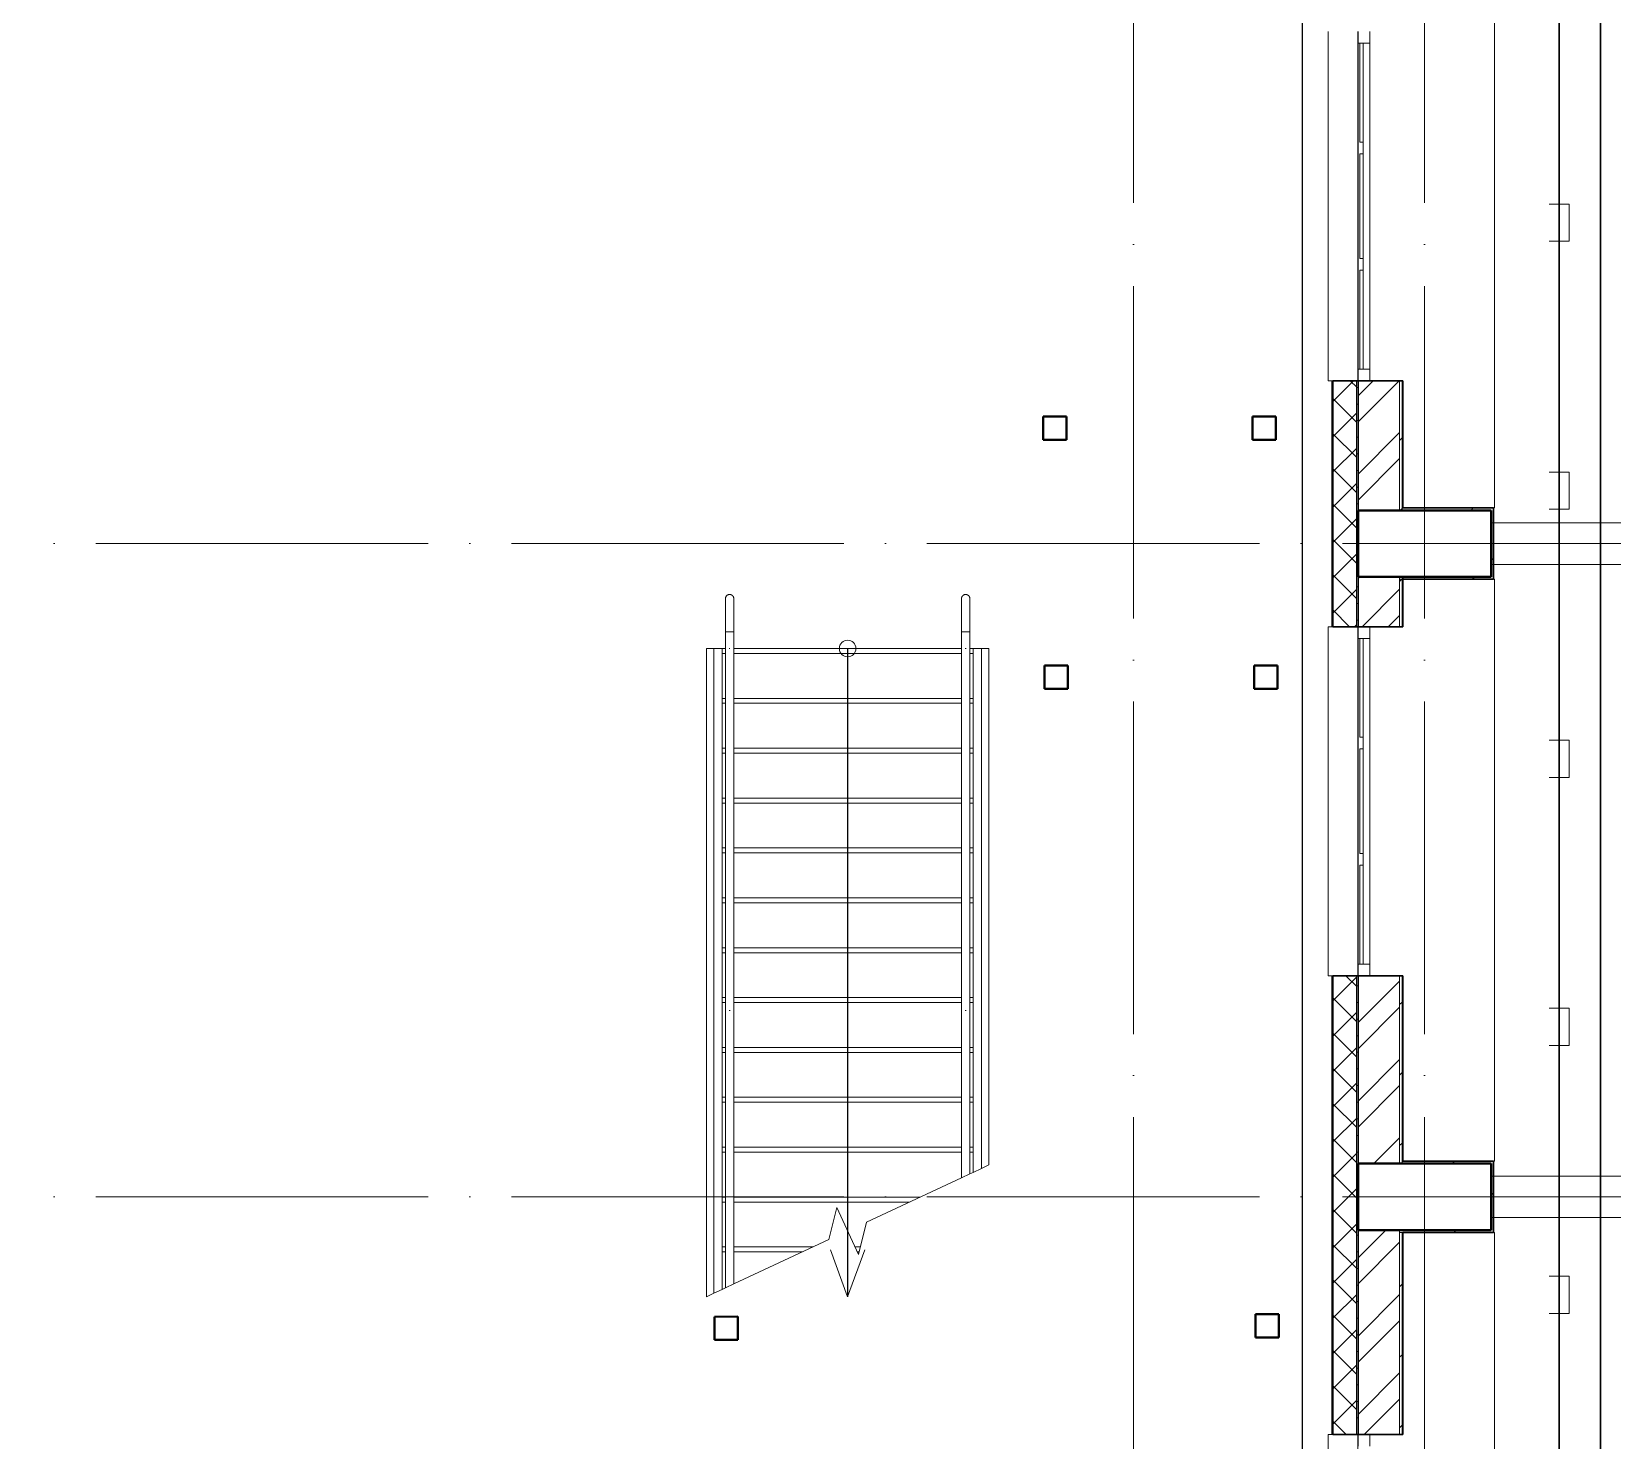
# Model space of a CAD drawing. Header units: millimetres. Extents: x -421858 to 614926, y -468665 to 141641.
# Drawn here: x -41337 to -31828, y -2237 to 6238 of the extents above; entities that cross this region are included whole.
import ezdxf

# ---------------------------------------------------------------- set-up
doc = ezdxf.new("R2010")
doc.units = ezdxf.units.MM
doc.linetypes.add('ADSK_Линия сетки', pattern=[25, 20, -2.5, 0, -2.5])
doc.linetypes.add('ADSK_Сверху', pattern=[450, 300, -150])
for name, color, linetype, lineweight in [('_ Окна', 7, 'Continuous', 9), ('Аннотация', 7, 'Continuous', 18), ('Лестницы', 252, 'Continuous', 9), ('Линии', 252, 'Continuous', 9), ('лс', 5, 'Continuous', 30), ('Несущие колонны', 252, 'Continuous', 18), ('Ограждение', 252, 'Continuous', 9), ('Окна', 252, 'Continuous', 9), ('Оси', 252, 'Continuous', 9), ('Стены внутренние', 7, 'Continuous', 18), ('Стены наружные', 7, 'Continuous', 18), ('Стены штриховка', 252, 'Continuous', 9), ('СУ Часофикация', 205, 'Continuous', 30)]:
    doc.layers.add(name, color=color, linetype=linetype, lineweight=lineweight)
doc.layers.add('Стены', color=252, linetype='Continuous')
doc.layers.add('Узлы', color=7, linetype='Continuous')

# ---------------------------------------------------------------- blocks, each defined once
blk = doc.blocks.new('1 этаж')
at = {"layer": '_ Окна', "color": 251, "lineweight": 18, "true_color": 0x636466}
for p, q in [((-33357.8, 6238.3), (-33357.8, 6168.3)), ((-33287.8, 6168.3), (-33287.8, 6238.3)), ((-33357.8, 6168.3), (-33347.8, 6168.3)), ((-33327.8, 6168.3), (-33287.8, 6168.3)), ((-33347.8, 4208.3), (-33357.8, 4208.3)), ((-33357.8, 4208.3), (-33357.8, 4138.3)), ((-33287.8, 4208.3), (-33327.8, 4208.3)), ((-33287.8, 4138.3), (-33287.8, 4208.3)), ((-33357.8, 2658.3), (-33357.8, 2588.3)), ((-33357.8, 2588.3), (-33347.8, 2588.3)), ((-33327.8, 2588.3), (-33287.8, 2588.3)), ((-33287.8, 2588.3), (-33287.8, 2658.3)), ((-33347.8, 628.3), (-33357.8, 628.3)), ((-33357.8, 628.3), (-33357.8, 558.3)), ((-33287.8, 628.3), (-33327.8, 628.3)), ((-33287.8, 558.3), (-33287.8, 628.3)), ((-33357.8, -2201.7), (-33357.8, -2271.7)), ((-33287.8, -2271.7), (-33287.8, -2201.7))]:
    blk.add_line(p, q, dxfattribs=at)
at = {"layer": '_ Окна', "color": 251, "true_color": 0x636466}
for p, q in [((-33327.8, 6168.3), (-33347.8, 6168.3)), ((-33347.8, 6168.3), (-33347.8, 5573.3)), ((-33327.8, 5573.3), (-33327.8, 6168.3)), ((-33347.8, 5573.3), (-33327.8, 5573.3)), ((-33327.8, 5503.3), (-33347.8, 5503.3)), ((-33347.8, 5503.3), (-33347.8, 4873.3)), ((-33327.8, 4873.3), (-33327.8, 5503.3)), ((-33347.8, 4873.3), (-33327.8, 4873.3)), ((-33327.8, 4803.3), (-33347.8, 4803.3)), ((-33347.8, 4803.3), (-33347.8, 4208.3)), ((-33327.8, 4208.3), (-33327.8, 4803.3)), ((-33347.8, 4208.3), (-33327.8, 4208.3)), ((-33327.8, 2588.3), (-33347.8, 2588.3)), ((-33347.8, 2588.3), (-33347.8, 1993.3)), ((-33327.8, 1993.3), (-33327.8, 2588.3)), ((-33347.8, 1993.3), (-33327.8, 1993.3)), ((-33327.8, 1923.3), (-33347.8, 1923.3)), ((-33347.8, 1923.3), (-33347.8, 1293.3)), ((-33327.8, 1293.3), (-33327.8, 1923.3)), ((-33347.8, 1293.3), (-33327.8, 1293.3)), ((-33327.8, 1223.3), (-33347.8, 1223.3)), ((-33347.8, 1223.3), (-33347.8, 628.3)), ((-33327.8, 628.3), (-33327.8, 1223.3)), ((-33347.8, 628.3), (-33327.8, 628.3))]:
    blk.add_line(p, q, dxfattribs=at)
at = {"layer": 'Аннотация', "color": 251, "lineweight": 20, "true_color": 0x636466}
for q in [(-36530.6, -1090.8), (-36325.4, -1090.8)]:
    blk.add_line((-36428, -1372.7), q, dxfattribs=at)
blk.add_circle((-36428, 2527.3), 50, dxfattribs=at)
at = {"layer": 'Лестницы', "color": 251, "true_color": 0x636466}
for p, q in [((-37233, 2527.3), (-37278, 2527.3)), ((-37278, 2527.3), (-37278, -1372.7)), ((-37163, 2527.3), (-37183, 2527.3)), ((-37163, 2497.3), (-37183, 2497.3)), ((-35743, 2527.3), (-37113, 2527.3)), ((-35743, 2497.3), (-37113, 2497.3)), ((-35673, 2527.3), (-35693, 2527.3)), ((-35673, 2497.3), (-35693, 2497.3)), ((-35578, 2527.3), (-35623, 2527.3)), ((-35578, 2527.3), (-35578, -580)), ((-37163, 2227.3), (-37183, 2227.3)), ((-37163, 2197.3), (-37183, 2197.3)), ((-35743, 2227.3), (-37113, 2227.3)), ((-35743, 2197.3), (-37113, 2197.3)), ((-35673, 2227.3), (-35693, 2227.3)), ((-35673, 2197.3), (-35693, 2197.3)), ((-37163, 1927.3), (-37183, 1927.3)), ((-35743, 1927.3), (-37113, 1927.3)), ((-35673, 1927.3), (-35693, 1927.3)), ((-37163, 1897.3), (-37183, 1897.3)), ((-35743, 1897.3), (-37113, 1897.3)), ((-35673, 1897.3), (-35693, 1897.3)), ((-37163, 1627.3), (-37183, 1627.3)), ((-35743, 1627.3), (-37113, 1627.3)), ((-35673, 1627.3), (-35693, 1627.3)), ((-37163, 1597.3), (-37183, 1597.3)), ((-35743, 1597.3), (-37113, 1597.3)), ((-35673, 1597.3), (-35693, 1597.3)), ((-37163, 1327.3), (-37183, 1327.3)), ((-37163, 1297.3), (-37183, 1297.3)), ((-35743, 1327.3), (-37113, 1327.3)), ((-35743, 1297.3), (-37113, 1297.3)), ((-35673, 1327.3), (-35693, 1327.3)), ((-35673, 1297.3), (-35693, 1297.3)), ((-37163, 1027.3), (-37183, 1027.3)), ((-37163, 997.3), (-37183, 997.3)), ((-35743, 1027.3), (-37113, 1027.3)), ((-35743, 997.3), (-37113, 997.3)), ((-35673, 1027.3), (-35693, 1027.3)), ((-35673, 997.3), (-35693, 997.3)), ((-37163, 727.3), (-37183, 727.3)), ((-37163, 697.3), (-37183, 697.3)), ((-35743, 727.3), (-37113, 727.3)), ((-35743, 697.3), (-37113, 697.3)), ((-35673, 727.3), (-35693, 727.3)), ((-35673, 697.3), (-35693, 697.3)), ((-37163, 427.3), (-37183, 427.3)), ((-37163, 397.3), (-37183, 397.3)), ((-35743, 427.3), (-37113, 427.3)), ((-35743, 397.3), (-37113, 397.3)), ((-35673, 427.3), (-35693, 427.3)), ((-35673, 397.3), (-35693, 397.3)), ((-37163, 127.3), (-37183, 127.3)), ((-37163, 97.3), (-37183, 97.3)), ((-35743, 127.3), (-37113, 127.3)), ((-35743, 97.3), (-37113, 97.3)), ((-35673, 127.3), (-35693, 127.3)), ((-35673, 97.3), (-35693, 97.3)), ((-37163, -172.7), (-37183, -172.7)), ((-35743, -172.7), (-37113, -172.7)), ((-35673, -172.7), (-35693, -172.7)), ((-37163, -202.7), (-37183, -202.7)), ((-35743, -202.7), (-37113, -202.7)), ((-35673, -202.7), (-35693, -202.7)), ((-37163, -472.7), (-37183, -472.7)), ((-35743, -472.7), (-37113, -472.7)), ((-35673, -472.7), (-35693, -472.7)), ((-37163, -502.7), (-37183, -502.7)), ((-35743, -502.7), (-37113, -502.7)), ((-35673, -502.7), (-35693, -502.7)), ((-36314.7, -923.5), (-35743, -656.9)), ((-35693, -633.6), (-35673, -624.3)), ((-35623, -601), (-35578, -580)), ((-37163, -772.7), (-37183, -772.7)), ((-37163, -802.7), (-37183, -802.7)), ((-35991.3, -772.7), (-37113, -772.7)), ((-36055.6, -802.7), (-37113, -802.7)), ((-36541.3, -1029.2), (-36494, -834.8)), ((-36494, -834.8), (-36361.9, -1118)), ((-36361.9, -1118), (-36314.7, -923.5)), ((-37113, -1295.8), (-36541.3, -1029.2)), ((-37163, -1072.7), (-37183, -1072.7)), ((-37163, -1102.7), (-37183, -1102.7)), ((-36634.6, -1072.7), (-37113, -1072.7)), ((-36699, -1102.7), (-37113, -1102.7)), ((-36351, -1072.7), (-36383, -1072.7)), ((-36358.2, -1102.7), (-36369.1, -1102.7)), ((-37183, -1328.4), (-37163, -1319.1)), ((-37278, -1372.7), (-37233, -1351.7))]:
    blk.add_line(p, q, dxfattribs=at)
at = {"layer": 'Линии', "color": 251, "linetype": 'ADSK_Сверху', "ltscale": 100, "true_color": 0x636466}
for p, q in [((-32557.8, 3283.3), (-30807.8, 3283.3)), ((-32557.8, 3033.3), (-30807.8, 3033.3)), ((-32557.8, -646.7), (-30807.8, -646.7)), ((-32557.8, -896.7), (-30807.8, -896.7))]:
    blk.add_line(p, q, dxfattribs=at)
at = {"layer": 'Несущие колонны', "color": 251, "lineweight": 40, "true_color": 0x636466}
for p, q in [((-35251.9, 3782.9), (-35251.9, 3922.9)), ((-35251.9, 3922.9), (-35111.9, 3922.9)), ((-35111.9, 3922.9), (-35251.9, 3922.9)), ((-35251.9, 3922.9), (-35251.9, 3782.9)), ((-35111.9, 3922.9), (-35111.9, 3782.9)), ((-35111.9, 3782.9), (-35111.9, 3922.9)), ((-33991.9, 3782.9), (-33991.9, 3922.9)), ((-33991.9, 3922.9), (-33851.9, 3922.9)), ((-33851.9, 3922.9), (-33991.9, 3922.9)), ((-33991.9, 3922.9), (-33991.9, 3782.9)), ((-33851.9, 3922.9), (-33851.9, 3782.9)), ((-33851.9, 3782.9), (-33851.9, 3922.9)), ((-35111.9, 3782.9), (-35251.9, 3782.9)), ((-35251.9, 3782.9), (-35111.9, 3782.9)), ((-33851.9, 3782.9), (-33991.9, 3782.9)), ((-33991.9, 3782.9), (-33851.9, 3782.9)), ((-33357.8, 3358.3), (-32557.8, 3358.3)), ((-33357.8, 2958.3), (-33357.8, 3358.3)), ((-33357.8, 3358.3), (-33357.8, 2958.3)), ((-32557.8, 3358.3), (-33107.8, 3358.3)), ((-32557.8, 3358.3), (-32557.8, 2958.3)), ((-32557.8, 2958.3), (-32557.8, 3358.3)), ((-32557.8, 2958.3), (-33357.8, 2958.3)), ((-33107.8, 2958.3), (-32557.8, 2958.3)), ((-35243.5, 2284.2), (-35243.5, 2424.2)), ((-35243.5, 2424.2), (-35103.5, 2424.2)), ((-35103.5, 2424.2), (-35243.5, 2424.2)), ((-35243.5, 2424.2), (-35243.5, 2284.2)), ((-35103.5, 2424.2), (-35103.5, 2284.2)), ((-35103.5, 2284.2), (-35103.5, 2424.2)), ((-33983.2, 2284.2), (-33983.2, 2424.2)), ((-33983.2, 2424.2), (-33843.2, 2424.2)), ((-33843.2, 2424.2), (-33983.2, 2424.2)), ((-33983.2, 2424.2), (-33983.2, 2284.2)), ((-33843.2, 2424.2), (-33843.2, 2284.2)), ((-33843.2, 2284.2), (-33843.2, 2424.2)), ((-35103.5, 2284.2), (-35243.5, 2284.2)), ((-35243.5, 2284.2), (-35103.5, 2284.2)), ((-33843.2, 2284.2), (-33983.2, 2284.2)), ((-33983.2, 2284.2), (-33843.2, 2284.2)), ((-33357.8, -571.7), (-32557.8, -571.7)), ((-33357.8, -971.7), (-33357.8, -571.7)), ((-33357.8, -571.7), (-33357.8, -971.7)), ((-32557.8, -571.7), (-33107.8, -571.7)), ((-32557.8, -571.7), (-32557.8, -971.7)), ((-32557.8, -971.7), (-32557.8, -571.7)), ((-32557.8, -971.7), (-33357.8, -971.7)), ((-33107.8, -971.7), (-32557.8, -971.7)), ((-37228.7, -1492.5), (-37088.7, -1491.8)), ((-37228, -1632.5), (-37228.7, -1492.5)), ((-37088.7, -1491.8), (-37088, -1631.8)), ((-33974.4, -1477.7), (-33834.4, -1477.1)), ((-33834.4, -1477.1), (-33974.4, -1477.7)), ((-33973.7, -1617.7), (-33974.4, -1477.7)), ((-33974.4, -1477.7), (-33973.7, -1617.7)), ((-33834.4, -1477.1), (-33833.7, -1617.1)), ((-33833.7, -1617.1), (-33834.4, -1477.1)), ((-37088, -1631.8), (-37228, -1632.5)), ((-33833.7, -1617.1), (-33973.7, -1617.7)), ((-33973.7, -1617.7), (-33833.7, -1617.1))]:
    blk.add_line(p, q, dxfattribs=at)
at = {"layer": 'Несущие колонны', "color": 251, "true_color": 0x636466}
for p, q in [((-33107.8, 3358.3), (-33357.8, 3358.3)), ((-33357.8, 2958.3), (-33107.8, 2958.3)), ((-33107.8, -571.7), (-33357.8, -571.7)), ((-33357.8, -971.7), (-33107.8, -971.7)), ((-37228.7, -1492.5), (-37088.7, -1491.8)), ((-37228, -1632.5), (-37228.7, -1492.5)), ((-37088.7, -1491.8), (-37088, -1631.8)), ((-37088, -1631.8), (-37228, -1632.5))]:
    blk.add_line(p, q, dxfattribs=at)
at = {"layer": 'Ограждение', "color": 251, "true_color": 0x636466}
for p, q in [((-32537.8, 6973.3), (-32537.8, 3373.3)), ((-32537.8, 3373.3), (-32542.8, 3373.3)), ((-32542.8, 2943.3), (-32537.8, 2943.3)), ((-32537.8, 2943.3), (-32537.8, -556.7)), ((-37163, 2627.3), (-37163, 2526.7)), ((-37113, 2627.3), (-37163, 2627.3)), ((-37163, 2627.3), (-37163, 2527.3)), ((-37135.6, 2627.3), (-37140.3, 2627.3)), ((-37140.3, 2627.3), (-37138, 2627.3)), ((-37138, 2627.3), (-37135.6, 2627.3)), ((-37113, 2526.7), (-37113, 2627.3)), ((-37113, 2627.3), (-37113, 2527.3)), ((-35743, 2627.3), (-35743, 2526.7)), ((-35693, 2627.3), (-35743, 2627.3)), ((-35743, 2627.3), (-35743, 2527.3)), ((-35715.6, 2627.3), (-35720.3, 2627.3)), ((-35720.3, 2627.3), (-35718, 2627.3)), ((-35718, 2627.3), (-35715.6, 2627.3)), ((-35693, 2526.7), (-35693, 2627.3)), ((-35693, 2627.3), (-35693, 2527.3)), ((-37233, 2527.3), (-37183, 2527.3)), ((-37233, 2527.3), (-37233, -1351.7)), ((-37183, 2527.3), (-37183, -1328.4)), ((-37163, 2527.3), (-37163, -1319.1)), ((-37163, 2521.1), (-37163, 295.8)), ((-37113, 2527.3), (-37113, -1295.8)), ((-37113, 295.8), (-37113, 2521.1)), ((-35743, 2527.3), (-35743, -656.9)), ((-35743, 2521.1), (-35743, 295.8)), ((-35693, 2527.3), (-35693, -633.6)), ((-35693, 295.8), (-35693, 2521.1)), ((-35673, 2527.3), (-35623, 2527.3)), ((-35673, -624.3), (-35673, 2527.3)), ((-35623, -601), (-35623, 2527.3)), ((-32537.8, -556.7), (-32542.8, -556.7)), ((-35743, -656.9), (-35693, -633.6)), ((-35673, -624.3), (-35623, -601)), ((-35673, -624.3), (-35623, -601)), ((-32542.8, -986.7), (-32537.8, -986.7)), ((-32537.8, -986.7), (-32537.8, -4376.7)), ((-37233, -1351.7), (-37183, -1328.4)), ((-37233, -1351.7), (-37183, -1328.4)), ((-37163, -1319.1), (-37113, -1295.8))]:
    blk.add_line(p, q, dxfattribs=at)
at = {"layer": 'Ограждение', "color": 251, "true_color": 0x636466, "flags": 128}
for points in [[(-37163, 2827.3), (-37163, 2828.3), (-37162.9, 2829.3), (-37162.8, 2830.3), (-37162.7, 2831.3), (-37162.5, 2832.2), (-37162.3, 2833.2), (-37162, 2834.2), (-37161.7, 2835.1), (-37161.4, 2836.1), (-37161, 2837), (-37160.6, 2837.9), (-37160.2, 2838.8), (-37159.7, 2839.7), (-37159.2, 2840.6), (-37158.6, 2841.4), (-37158, 2842.2), (-37157.4, 2843), (-37156.8, 2843.8), (-37156.1, 2844.5), (-37155.4, 2845.2), (-37154.7, 2845.9), (-37153.9, 2846.5), (-37153.1, 2847.2), (-37152.3, 2847.8), (-37151.5, 2848.3), (-37150.6, 2848.8), (-37149.8, 2849.3), (-37148.9, 2849.8), (-37148, 2850.2), (-37147, 2850.6), (-37146.1, 2850.9), (-37145.1, 2851.2), (-37144.2, 2851.5), (-37143.2, 2851.7), (-37142.2, 2851.9), (-37141.2, 2852.1), (-37140.2, 2852.2), (-37139.3, 2852.2), (-37138.3, 2852.3), (-37138, 2852.3)], [(-37163, 2627.3), (-37163, 2635.3), (-37163, 2643.3), (-37163, 2651.2), (-37163, 2659.1), (-37163, 2667), (-37163, 2674.8), (-37163, 2682.5), (-37163, 2690.2), (-37163, 2697.7), (-37163, 2705.2), (-37163, 2712.5), (-37163, 2719.6), (-37163, 2726.6), (-37163, 2733.5), (-37163, 2740.2), (-37163, 2746.7), (-37163, 2753), (-37163, 2759.2), (-37163, 2765.1), (-37163, 2770.7), (-37163, 2776.2), (-37163, 2781.4), (-37163, 2786.4), (-37163, 2791.1), (-37163, 2795.6), (-37163, 2799.8), (-37163, 2803.7), (-37163, 2807.3), (-37163, 2810.6), (-37163, 2813.7), (-37163, 2816.4), (-37163, 2818.9), (-37163, 2821), (-37163, 2822.8), (-37163, 2824.4), (-37163, 2825.6), (-37163, 2826.4), (-37163, 2827), (-37163, 2827.3), (-37163, 2827.3)], [(-37163, 2827.3), (-37163, 2827.1), (-37163, 2826.6), (-37163, 2825.8), (-37163, 2824.7), (-37163, 2823.3), (-37163, 2821.5), (-37163, 2819.5), (-37163, 2817.1), (-37163, 2814.5), (-37163, 2811.5), (-37163, 2808.2), (-37163, 2804.7), (-37163, 2800.8), (-37163, 2796.7), (-37163, 2792.3), (-37163, 2787.7), (-37163, 2782.8), (-37163, 2777.6), (-37163, 2772.2), (-37163, 2766.6), (-37163, 2760.8), (-37163, 2754.7), (-37163, 2748.4), (-37163, 2742), (-37163, 2735.3), (-37163, 2728.5), (-37163, 2721.5), (-37163, 2714.4), (-37163, 2707.1), (-37163, 2699.7), (-37163, 2692.2), (-37163, 2684.6), (-37163, 2676.9), (-37163, 2669.1), (-37163, 2661.3), (-37163, 2653.4), (-37163, 2645.4), (-37163, 2637.4), (-37163, 2629.4), (-37163, 2627.3)], [(-37138, 2852.3), (-37137, 2852.3), (-37136, 2852.2), (-37135, 2852.1), (-37134, 2852), (-37133, 2851.8), (-37132, 2851.6), (-37131.1, 2851.3), (-37130.1, 2851), (-37129.2, 2850.7), (-37128.2, 2850.3), (-37127.3, 2849.9), (-37126.4, 2849.4), (-37125.6, 2849), (-37124.7, 2848.5), (-37123.9, 2847.9), (-37123.1, 2847.3), (-37122.3, 2846.7), (-37121.5, 2846.1), (-37120.8, 2845.4), (-37120, 2844.7), (-37119.4, 2844), (-37118.7, 2843.2), (-37118.1, 2842.4), (-37117.5, 2841.6), (-37116.9, 2840.8), (-37116.4, 2839.9), (-37115.9, 2839.1), (-37115.5, 2838.2), (-37115.1, 2837.3), (-37114.7, 2836.3), (-37114.3, 2835.4), (-37114, 2834.4), (-37113.8, 2833.5), (-37113.5, 2832.5), (-37113.3, 2831.5), (-37113.2, 2830.5), (-37113.1, 2829.5), (-37113, 2828.5), (-37113, 2827.5), (-37113, 2827.3)], [(-37113, 2627.3), (-37113, 2635.3), (-37113, 2643.3), (-37113, 2651.2), (-37113, 2659.1), (-37113, 2667), (-37113, 2674.8), (-37113, 2682.5), (-37113, 2690.2), (-37113, 2697.7), (-37113, 2705.2), (-37113, 2712.5), (-37113, 2719.6), (-37113, 2726.6), (-37113, 2733.5), (-37113, 2740.2), (-37113, 2746.7), (-37113, 2753), (-37113, 2759.2), (-37113, 2765.1), (-37113, 2770.7), (-37113, 2776.2), (-37113, 2781.4), (-37113, 2786.4), (-37113, 2791.1), (-37113, 2795.6), (-37113, 2799.8), (-37113, 2803.7), (-37113, 2807.3), (-37113, 2810.6), (-37113, 2813.7), (-37113, 2816.4), (-37113, 2818.9), (-37113, 2821), (-37113, 2822.8), (-37113, 2824.4), (-37113, 2825.6), (-37113, 2826.4), (-37113, 2827), (-37113, 2827.3), (-37113, 2827.3)], [(-37113, 2827.3), (-37113, 2827.1), (-37113, 2826.6), (-37113, 2825.8), (-37113, 2824.7), (-37113, 2823.3), (-37113, 2821.5), (-37113, 2819.5), (-37113, 2817.1), (-37113, 2814.5), (-37113, 2811.5), (-37113, 2808.2), (-37113, 2804.7), (-37113, 2800.8), (-37113, 2796.7), (-37113, 2792.3), (-37113, 2787.7), (-37113, 2782.8), (-37113, 2777.6), (-37113, 2772.2), (-37113, 2766.6), (-37113, 2760.8), (-37113, 2754.7), (-37113, 2748.4), (-37113, 2742), (-37113, 2735.3), (-37113, 2728.5), (-37113, 2721.5), (-37113, 2714.4), (-37113, 2707.1), (-37113, 2699.7), (-37113, 2692.2), (-37113, 2684.6), (-37113, 2676.9), (-37113, 2669.1), (-37113, 2661.3), (-37113, 2653.4), (-37113, 2645.4), (-37113, 2637.4), (-37113, 2629.4), (-37113, 2627.3)], [(-35743, 2827.3), (-35743, 2828.3), (-35742.9, 2829.3), (-35742.8, 2830.3), (-35742.7, 2831.3), (-35742.5, 2832.2), (-35742.3, 2833.2), (-35742, 2834.2), (-35741.7, 2835.1), (-35741.4, 2836.1), (-35741, 2837), (-35740.6, 2837.9), (-35740.2, 2838.8), (-35739.7, 2839.7), (-35739.2, 2840.6), (-35738.6, 2841.4), (-35738, 2842.2), (-35737.4, 2843), (-35736.8, 2843.8), (-35736.1, 2844.5), (-35735.4, 2845.2), (-35734.7, 2845.9), (-35733.9, 2846.5), (-35733.1, 2847.2), (-35732.3, 2847.8), (-35731.5, 2848.3), (-35730.6, 2848.8), (-35729.8, 2849.3), (-35728.9, 2849.8), (-35728, 2850.2), (-35727, 2850.6), (-35726.1, 2850.9), (-35725.1, 2851.2), (-35724.2, 2851.5), (-35723.2, 2851.7), (-35722.2, 2851.9), (-35721.2, 2852.1), (-35720.2, 2852.2), (-35719.3, 2852.2), (-35718.3, 2852.3), (-35718, 2852.3)], [(-35743, 2627.3), (-35743, 2635.3), (-35743, 2643.3), (-35743, 2651.2), (-35743, 2659.1), (-35743, 2667), (-35743, 2674.8), (-35743, 2682.5), (-35743, 2690.2), (-35743, 2697.7), (-35743, 2705.2), (-35743, 2712.5), (-35743, 2719.6), (-35743, 2726.6), (-35743, 2733.5), (-35743, 2740.2), (-35743, 2746.7), (-35743, 2753), (-35743, 2759.2), (-35743, 2765.1), (-35743, 2770.7), (-35743, 2776.2), (-35743, 2781.4), (-35743, 2786.4), (-35743, 2791.1), (-35743, 2795.6), (-35743, 2799.8), (-35743, 2803.7), (-35743, 2807.3), (-35743, 2810.6), (-35743, 2813.7), (-35743, 2816.4), (-35743, 2818.9), (-35743, 2821), (-35743, 2822.8), (-35743, 2824.4), (-35743, 2825.6), (-35743, 2826.4), (-35743, 2827), (-35743, 2827.3), (-35743, 2827.3)], [(-35743, 2827.3), (-35743, 2827.1), (-35743, 2826.6), (-35743, 2825.8), (-35743, 2824.7), (-35743, 2823.3), (-35743, 2821.5), (-35743, 2819.5), (-35743, 2817.1), (-35743, 2814.5), (-35743, 2811.5), (-35743, 2808.2), (-35743, 2804.7), (-35743, 2800.8), (-35743, 2796.7), (-35743, 2792.3), (-35743, 2787.7), (-35743, 2782.8), (-35743, 2777.6), (-35743, 2772.2), (-35743, 2766.6), (-35743, 2760.8), (-35743, 2754.7), (-35743, 2748.4), (-35743, 2742), (-35743, 2735.3), (-35743, 2728.5), (-35743, 2721.5), (-35743, 2714.4), (-35743, 2707.1), (-35743, 2699.7), (-35743, 2692.2), (-35743, 2684.6), (-35743, 2676.9), (-35743, 2669.1), (-35743, 2661.3), (-35743, 2653.4), (-35743, 2645.4), (-35743, 2637.4), (-35743, 2629.4), (-35743, 2627.3)], [(-35718, 2852.3), (-35717, 2852.3), (-35716, 2852.2), (-35715, 2852.1), (-35714, 2852), (-35713, 2851.8), (-35712, 2851.6), (-35711.1, 2851.3), (-35710.1, 2851), (-35709.2, 2850.7), (-35708.2, 2850.3), (-35707.3, 2849.9), (-35706.4, 2849.4), (-35705.6, 2849), (-35704.7, 2848.5), (-35703.9, 2847.9), (-35703.1, 2847.3), (-35702.3, 2846.7), (-35701.5, 2846.1), (-35700.8, 2845.4), (-35700, 2844.7), (-35699.4, 2844), (-35698.7, 2843.2), (-35698.1, 2842.4), (-35697.5, 2841.6), (-35696.9, 2840.8), (-35696.4, 2839.9), (-35695.9, 2839.1), (-35695.5, 2838.2), (-35695.1, 2837.3), (-35694.7, 2836.3), (-35694.3, 2835.4), (-35694, 2834.4), (-35693.8, 2833.5), (-35693.5, 2832.5), (-35693.3, 2831.5), (-35693.2, 2830.5), (-35693.1, 2829.5), (-35693, 2828.5), (-35693, 2827.5), (-35693, 2827.3)], [(-35693, 2627.3), (-35693, 2635.3), (-35693, 2643.3), (-35693, 2651.2), (-35693, 2659.1), (-35693, 2667), (-35693, 2674.8), (-35693, 2682.5), (-35693, 2690.2), (-35693, 2697.7), (-35693, 2705.2), (-35693, 2712.5), (-35693, 2719.6), (-35693, 2726.6), (-35693, 2733.5), (-35693, 2740.2), (-35693, 2746.7), (-35693, 2753), (-35693, 2759.2), (-35693, 2765.1), (-35693, 2770.7), (-35693, 2776.2), (-35693, 2781.4), (-35693, 2786.4), (-35693, 2791.1), (-35693, 2795.6), (-35693, 2799.8), (-35693, 2803.7), (-35693, 2807.3), (-35693, 2810.6), (-35693, 2813.7), (-35693, 2816.4), (-35693, 2818.9), (-35693, 2821), (-35693, 2822.8), (-35693, 2824.4), (-35693, 2825.6), (-35693, 2826.4), (-35693, 2827), (-35693, 2827.3), (-35693, 2827.3)], [(-35693, 2827.3), (-35693, 2827.1), (-35693, 2826.6), (-35693, 2825.8), (-35693, 2824.7), (-35693, 2823.3), (-35693, 2821.5), (-35693, 2819.5), (-35693, 2817.1), (-35693, 2814.5), (-35693, 2811.5), (-35693, 2808.2), (-35693, 2804.7), (-35693, 2800.8), (-35693, 2796.7), (-35693, 2792.3), (-35693, 2787.7), (-35693, 2782.8), (-35693, 2777.6), (-35693, 2772.2), (-35693, 2766.6), (-35693, 2760.8), (-35693, 2754.7), (-35693, 2748.4), (-35693, 2742), (-35693, 2735.3), (-35693, 2728.5), (-35693, 2721.5), (-35693, 2714.4), (-35693, 2707.1), (-35693, 2699.7), (-35693, 2692.2), (-35693, 2684.6), (-35693, 2676.9), (-35693, 2669.1), (-35693, 2661.3), (-35693, 2653.4), (-35693, 2645.4), (-35693, 2637.4), (-35693, 2629.4), (-35693, 2627.3)], [(-37135.2, 349.3), (-37138, 349.6), (-37140.7, 349.3)], [(-35715.2, 349.3), (-35718, 349.6), (-35720.7, 349.3)]]:
    blk.add_lwpolyline(points, dxfattribs=at)
at = {"layer": 'Ограждение', "color": 251, "true_color": 0x636466}
for points in [[(-37135.9, 2527.3), (-37136.6, 2527.3), (-37138, 2527.3), (-37139.4, 2527.3), (-37140.1, 2527.3)], [(-35720.1, 2527.3), (-35719.4, 2527.3), (-35718, 2527.3), (-35716.6, 2527.3), (-35715.9, 2527.3)]]:
    blk.add_open_spline(points, degree=3, dxfattribs=at)
at = {"layer": 'Окна', "color": 251, "true_color": 0x636466}
for p, q in [((-33537.8, 6238.3), (-33537.8, 4138.3)), ((-33358.8, 4138.3), (-33358.8, 6238.3)), ((-33357.8, 4208.3), (-33357.8, 6168.3)), ((-33287.8, 6168.3), (-33287.8, 4208.3)), ((-33327.8, 5573.3), (-33327.8, 5503.3)), ((-33327.8, 4873.3), (-33327.8, 4803.3)), ((-33507.8, 4138.3), (-33537.8, 4138.3)), ((-33537.8, 2658.3), (-33507.8, 2658.3)), ((-33537.8, 2658.3), (-33537.8, 558.3)), ((-33358.8, 558.3), (-33358.8, 2658.3)), ((-33357.8, 628.3), (-33357.8, 2588.3)), ((-33287.8, 2588.3), (-33287.8, 628.3)), ((-33327.8, 1993.3), (-33327.8, 1923.3)), ((-33327.8, 1293.3), (-33327.8, 1223.3)), ((-33507.8, 558.3), (-33537.8, 558.3)), ((-33537.8, -2201.7), (-33507.8, -2201.7)), ((-33537.8, -2201.7), (-33537.8, -4301.7)), ((-33358.8, -4301.7), (-33358.8, -2201.7))]:
    blk.add_line(p, q, dxfattribs=at)
at = {"layer": 'Оси', "color": 251, "linetype": 'ADSK_Линия сетки', "ltscale": 100, "true_color": 0x636466}
for p, q in [((-34707.8, 32208.9), (-34707.8, -33767.9)), ((-32957.8, 32208.9), (-32957.8, -33767.9)), ((-26450.4, 3158.3), (-72530.1, 3158.3)), ((-26450.4, -771.7), (-72530.1, -771.7))]:
    blk.add_line(p, q, dxfattribs=at)
at = {"layer": 'Стены', "color": 251, "true_color": 0x636466}
for p, q in [((-33692.8, -4639.7), (-33692.8, 11056.3)), ((-33512.8, 2658.3), (-33512.8, 4138.3)), ((-33512.8, -2201.7), (-33512.8, 558.3))]:
    blk.add_line(p, q, dxfattribs=at)
at = {"layer": 'Стены внутренние', "color": 251, "lineweight": 30, "true_color": 0x636466}
for p, q in [((-33509.8, 4138.3), (-33509.8, 2658.3)), ((-33367.8, 4138.3), (-33509.8, 4138.3)), ((-33509.8, 2658.3), (-33367.8, 2658.3)), ((-33509.8, 558.3), (-33509.8, -2201.7)), ((-33367.8, 558.3), (-33509.8, 558.3)), ((-33509.8, -2201.7), (-33367.8, -2201.7))]:
    blk.add_line(p, q, dxfattribs=at)
at = {"layer": 'Стены внутренние', "color": 251, "linetype": 'Continuous', "lineweight": 9, "true_color": 0x636466}
for p, q in [((-33507.8, 4015.3), (-33386.9, 4136.3)), ((-33450.4, 4136.3), (-33451.5, 4138.3)), ((-33367.8, 4101.7), (-33402.4, 4136.3)), ((-33367.8, 3889.6), (-33507.8, 4029.6)), ((-33507.8, 3803.2), (-33367.8, 3943.2)), ((-33367.8, 3677.4), (-33507.8, 3817.4)), ((-33507.8, 3591.1), (-33367.8, 3731.1)), ((-33367.8, 3465.3), (-33507.8, 3605.3)), ((-33507.8, 3378.9), (-33367.8, 3518.9)), ((-33367.8, 3253.2), (-33507.8, 3393.2)), ((-33507.8, 3166.8), (-33367.8, 3306.8)), ((-33367.8, 3041), (-33507.8, 3181)), ((-33507.8, 2954.7), (-33367.8, 3094.7)), ((-33367.8, 2828.9), (-33507.8, 2968.9)), ((-33507.8, 2742.5), (-33367.8, 2882.5)), ((-33508.7, 2677.9), (-33509.8, 2676)), ((-33411.3, 2660.3), (-33507.8, 2756.8)), ((-33377.9, 2660.3), (-33367.8, 2670.4)), ((-33507.8, 409.1), (-33367.8, 549.1)), ((-33367.8, 495.4), (-33428.6, 556.3)), ((-33367.8, 283.3), (-33507.8, 423.3)), ((-33507.8, 196.9), (-33367.8, 336.9)), ((-33367.8, 71.2), (-33507.8, 211.2)), ((-33507.8, -15.2), (-33367.8, 124.8)), ((-33367.8, -140.9), (-33507.8, -0.9)), ((-33507.8, -227.3), (-33367.8, -87.3)), ((-33507.8, -165.3), (-33509.8, -168.8)), ((-33367.8, -353.1), (-33507.8, -213.1)), ((-33507.8, -439.4), (-33367.8, -299.4)), ((-33367.8, -565.2), (-33507.8, -425.2)), ((-33507.8, -651.6), (-33367.8, -511.6)), ((-33367.8, -777.3), (-33507.8, -637.3)), ((-33507.8, -863.7), (-33367.8, -723.7)), ((-33507.8, -844.3), (-33509.8, -840.8)), ((-33367.8, -989.5), (-33507.8, -849.5)), ((-33507.8, -1075.8), (-33367.8, -935.8)), ((-33507.8, -978.1), (-33509.8, -981.6)), ((-33367.8, -1201.6), (-33507.8, -1061.6)), ((-33507.8, -1288), (-33367.8, -1148)), ((-33367.8, -1413.7), (-33507.8, -1273.7)), ((-33507.8, -1500.1), (-33367.8, -1360.1)), ((-33367.8, -1625.9), (-33507.8, -1485.9)), ((-33507.8, -1712.2), (-33367.8, -1572.2)), ((-33367.8, -1838), (-33507.8, -1698)), ((-33507.8, -1924.4), (-33367.8, -1784.4)), ((-33367.8, -2050.1), (-33507.8, -1910.1)), ((-33507.8, -2136.5), (-33367.8, -1996.5)), ((-33430.3, -2199.7), (-33507.8, -2122.3))]:
    blk.add_line(p, q, dxfattribs=at)
at = {"layer": 'Стены наружные', "color": 251, "lineweight": 30, "true_color": 0x636466}
for p, q in [((-33087.8, 4138.3), (-33367.8, 4138.3)), ((-33357.8, 2658.3), (-33357.8, 4138.3)), ((-33087.8, 3373.3), (-33087.8, 4138.3)), ((-33107.8, 3358.3), (-32557.8, 3358.3)), ((-33092.8, 3373.3), (-32542.8, 3373.3)), ((-32557.8, 3358.3), (-32557.8, 2958.3)), ((-32542.8, 2943.3), (-32542.8, 3373.3)), ((-32557.8, 2958.3), (-33107.8, 2958.3)), ((-33087.8, 2943.3), (-32542.8, 2943.3)), ((-33087.8, 2658.3), (-33087.8, 2943.3)), ((-33367.8, 2658.3), (-33087.8, 2658.3)), ((-33087.8, 558.3), (-33367.8, 558.3)), ((-33357.8, 558.3), (-33357.8, -2201.7)), ((-33087.8, -556.7), (-33087.8, 558.3)), ((-33092.8, -556.7), (-32542.8, -556.7)), ((-32542.8, -986.7), (-32542.8, -556.7)), ((-33107.8, -571.7), (-32557.8, -571.7)), ((-32557.8, -571.7), (-32557.8, -971.7)), ((-32557.8, -971.7), (-33107.8, -971.7)), ((-33087.8, -986.7), (-32542.8, -986.7)), ((-33087.8, -2201.7), (-33087.8, -986.7)), ((-33367.8, -2201.7), (-33087.8, -2201.7))]:
    blk.add_line(p, q, dxfattribs=at)
at = {"layer": 'Стены наружные', "color": 251, "linetype": 'Continuous', "lineweight": 9, "true_color": 0x636466}
for p, q in [((-33357.8, 4098), (-33367.8, 4098)), ((-33357.8, 4048.1), (-33267.7, 4138.3)), ((-33357.8, 3891), (-33110.5, 4138.3)), ((-33357.8, 3998), (-33367.8, 3998)), ((-33092.8, 4076.8), (-33087.8, 4081.8)), ((-33092.8, 4006.1), (-33087.8, 4011.1)), ((-33092.8, 3935.3), (-33087.8, 3940.3)), ((-33357.8, 3898), (-33367.8, 3898)), ((-33357.8, 3576.7), (-33107.8, 3826.7)), ((-33092.8, 3864.6), (-33087.8, 3869.6)), ((-33357.8, 3798), (-33367.8, 3798)), ((-33107.8, 3778.9), (-33092.8, 3793.9)), ((-33092.8, 3793.9), (-33087.8, 3798.9)), ((-33092.8, 3723.2), (-33087.8, 3728.2)), ((-33357.8, 3698), (-33367.8, 3698)), ((-33357.8, 3419.5), (-33107.8, 3669.5)), ((-33092.8, 3652.5), (-33087.8, 3657.5)), ((-33357.8, 3598), (-33367.8, 3598)), ((-33092.8, 3581.8), (-33087.8, 3586.8)), ((-33357.8, 3498), (-33367.8, 3498)), ((-33092.8, 3511.1), (-33087.8, 3516.1)), ((-33092.8, 3440.4), (-33087.8, 3445.4)), ((-33357.8, 3398), (-33367.8, 3398)), ((-33104.2, 3358.3), (-33092.8, 3369.7)), ((-33092.8, 3369.7), (-33089.2, 3373.3)), ((-33089.2, 3373.3), (-33087.8, 3374.7)), ((-32679.9, 3358.3), (-32664.9, 3373.3)), ((-33357.8, 3298), (-33367.8, 3298)), ((-33357.8, 3198), (-33367.8, 3198)), ((-33357.8, 3098), (-33367.8, 3098)), ((-32557.8, 3056.1), (-32542.8, 3071.1)), ((-33357.8, 2998), (-33367.8, 2998)), ((-33357.8, 2948), (-33347.6, 2958.3)), ((-33094.9, 2943.3), (-33079.9, 2958.3)), ((-32670.7, 2943.3), (-32655.7, 2958.3)), ((-33357.8, 2898), (-33367.8, 2898)), ((-33333.3, 2658.3), (-33107.8, 2883.7)), ((-33107.8, 2930.4), (-33094.9, 2943.3)), ((-33092.8, 2874.7), (-33087.8, 2879.7)), ((-33357.8, 2798), (-33367.8, 2798)), ((-33092.8, 2804), (-33087.8, 2809)), ((-33357.8, 2698), (-33367.8, 2698)), ((-33176.1, 2658.3), (-33107.8, 2726.6)), ((-33092.8, 2733.3), (-33087.8, 2738.3)), ((-33092.8, 2662.6), (-33087.8, 2667.6)), ((-33357.8, 498), (-33367.8, 498)), ((-33357.8, 276.4), (-33107.8, 526.4)), ((-33092.8, 541.2), (-33087.8, 546.2)), ((-33092.8, 470.5), (-33087.8, 475.5)), ((-33357.8, 398), (-33367.8, 398)), ((-33107.8, 384.8), (-33092.8, 399.8)), ((-33092.8, 399.8), (-33087.8, 404.8)), ((-33357.8, 298), (-33367.8, 298)), ((-33357.8, 119.3), (-33107.8, 369.3)), ((-33092.8, 329.1), (-33087.8, 334.1)), ((-33357.8, 198), (-33367.8, 198)), ((-33092.8, 258.4), (-33087.8, 263.4)), ((-33092.8, 187.7), (-33087.8, 192.7)), ((-33357.8, 98), (-33367.8, 98)), ((-33092.8, 117), (-33087.8, 122)), ((-33357.8, -195.1), (-33107.8, 54.9)), ((-33092.8, 46.3), (-33087.8, 51.3)), ((-33357.8, -2), (-33367.8, -2)), ((-33107.8, -39.4), (-33092.8, -24.4)), ((-33092.8, -24.4), (-33087.8, -19.4)), ((-33092.8, -95.2), (-33087.8, -90.2)), ((-33357.8, -102), (-33367.8, -102)), ((-33357.8, -352.2), (-33107.8, -102.2)), ((-33092.8, -165.9), (-33087.8, -160.9)), ((-33357.8, -202), (-33367.8, -202)), ((-33092.8, -236.6), (-33087.8, -231.6)), ((-33357.8, -302), (-33367.8, -302)), ((-33092.8, -307.3), (-33087.8, -302.3)), ((-33092.8, -378), (-33087.8, -373)), ((-33357.8, -402), (-33367.8, -402)), ((-33263, -571.7), (-33107.8, -416.5)), ((-33107.8, -463.7), (-33092.8, -448.7)), ((-33092.8, -448.7), (-33087.8, -443.7)), ((-33357.8, -502), (-33367.8, -502)), ((-33092.8, -519.4), (-33087.8, -514.4)), ((-32791.6, -571.7), (-32776.6, -556.7)), ((-33357.8, -602), (-33367.8, -602)), ((-33357.8, -702), (-33367.8, -702)), ((-32557.8, -762.2), (-32542.8, -747.2)), ((-33357.8, -802), (-33367.8, -802)), ((-33357.8, -902), (-33367.8, -902)), ((-33357.8, -1002), (-33367.8, -1002)), ((-33357.8, -1138), (-33191.6, -971.7)), ((-33357.8, -1295.1), (-33107.8, -1045.1)), ((-33092.8, -1014.4), (-33087.8, -1009.4)), ((-32782.3, -986.7), (-32767.3, -971.7)), ((-33357.8, -1102), (-33367.8, -1102)), ((-33092.8, -1085.1), (-33087.8, -1080.1)), ((-33357.8, -1202), (-33367.8, -1202)), ((-33092.8, -1155.8), (-33087.8, -1150.8)), ((-33092.8, -1226.5), (-33087.8, -1221.5)), ((-33357.8, -1302), (-33367.8, -1302)), ((-33107.8, -1312.2), (-33092.8, -1297.2)), ((-33092.8, -1297.2), (-33087.8, -1292.2)), ((-33357.8, -1402), (-33367.8, -1402)), ((-33357.8, -1609.4), (-33107.8, -1359.4)), ((-33092.8, -1368), (-33087.8, -1363)), ((-33357.8, -1502), (-33367.8, -1502)), ((-33357.8, -1766.6), (-33107.8, -1516.6)), ((-33092.8, -1438.7), (-33087.8, -1433.7)), ((-33092.8, -1509.4), (-33087.8, -1504.4)), ((-33357.8, -1602), (-33367.8, -1602)), ((-33092.8, -1580.1), (-33087.8, -1575.1)), ((-33357.8, -1702), (-33367.8, -1702)), ((-33092.8, -1650.8), (-33087.8, -1645.8)), ((-33357.8, -1802), (-33367.8, -1802)), ((-33107.8, -1736.5), (-33092.8, -1721.5)), ((-33092.8, -1721.5), (-33087.8, -1716.5)), ((-33092.8, -1792.2), (-33087.8, -1787.2)), ((-33357.8, -2080.9), (-33107.8, -1830.9)), ((-33092.8, -1862.9), (-33087.8, -1857.9)), ((-33357.8, -1902), (-33367.8, -1902)), ((-33321.5, -2201.7), (-33107.8, -1988.1)), ((-33092.8, -1933.6), (-33087.8, -1928.6)), ((-33357.8, -2002), (-33367.8, -2002)), ((-33092.8, -2004.3), (-33087.8, -1999.3)), ((-33092.8, -2075.1), (-33087.8, -2070.1)), ((-33357.8, -2102), (-33367.8, -2102)), ((-33107.8, -2160.8), (-33092.8, -2145.8)), ((-33092.8, -2145.8), (-33087.8, -2140.8))]:
    blk.add_line(p, q, dxfattribs=at)
at = {"layer": 'Стены наружные', "color": 251, "true_color": 0x636466}
for p, q in [((-33357.8, 3358.3), (-33107.8, 3358.3)), ((-33107.8, 2958.3), (-33357.8, 2958.3)), ((-33357.8, -571.7), (-33107.8, -571.7)), ((-33107.8, -971.7), (-33357.8, -971.7))]:
    blk.add_line(p, q, dxfattribs=at)
at = {"layer": 'Стены штриховка', "color": 251, "true_color": 0x636466}
for p, q in [((-33507.8, 2660.3), (-33507.8, 4136.3)), ((-33507.8, 4136.3), (-33367.8, 4136.3)), ((-33367.8, 2658.3), (-33367.8, 4138.3)), ((-33107.8, 3358.3), (-33107.8, 4138.3)), ((-33092.8, 4138.3), (-33092.8, 3358.3)), ((-33107.8, 2958.3), (-33107.8, 2658.3)), ((-33087.8, 2943.3), (-33107.8, 2943.3)), ((-33092.8, 2658.3), (-33092.8, 2943.3)), ((-33367.8, 2660.3), (-33507.8, 2660.3)), ((-33507.8, -2199.7), (-33507.8, 556.3)), ((-33507.8, 556.3), (-33367.8, 556.3)), ((-33367.8, -2201.7), (-33367.8, 558.3)), ((-33107.8, -571.7), (-33107.8, 558.3)), ((-33092.8, 558.3), (-33092.8, -571.7)), ((-33107.8, -971.7), (-33107.8, -2201.7)), ((-33087.8, -986.7), (-33107.8, -986.7)), ((-33092.8, -2201.7), (-33092.8, -986.7)), ((-33367.8, -2199.7), (-33507.8, -2199.7))]:
    blk.add_line(p, q, dxfattribs=at)
at = {"layer": 'Узлы', "color": 251, "true_color": 0x636466}
blk.add_line((-36428, 2527.3), (-36428, -1372.7), dxfattribs=at)

msp = doc.modelspace()

# ---------------------------------------------------------------- linework, layer by layer
at = {"layer": 'лс', "color": 116, "linetype": 'Continuous', "ltscale": 100, "true_color": 0x136734, "transparency": 33554687}
msp.add_line((-32147.6, -12501.7), (-32147.6, 18111.2), dxfattribs=at)
at = {"layer": 'СУ Часофикация', "color": 0, "lineweight": 5}
for p, q in [((-32207.6, 5201), (-32087.6, 5201)), ((-32087.6, 4977), (-32087.6, 5201)), ((-32207.6, 4977), (-32087.6, 4977)), ((-32207.6, 3588.5), (-32087.6, 3588.5)), ((-32087.6, 3364.5), (-32087.6, 3588.5)), ((-32207.6, 3364.5), (-32087.6, 3364.5)), ((-32207.6, 1976), (-32087.6, 1976)), ((-32087.6, 1752), (-32087.6, 1976)), ((-32207.6, 1752), (-32087.6, 1752)), ((-32207.6, 363.5), (-32087.6, 363.5)), ((-32087.6, 139.5), (-32087.6, 363.5)), ((-32207.6, 139.5), (-32087.6, 139.5)), ((-32207.6, -1249), (-32087.6, -1249)), ((-32087.6, -1473), (-32087.6, -1249)), ((-32207.6, -1473), (-32087.6, -1473))]:
    msp.add_line(p, q, dxfattribs=at)
at = {"layer": 'СУ Часофикация'}
msp.add_lwpolyline([(-39691.1, -17489), (-35572.4, -17489), (-35572.4, -12104.8), (-31900.1, -12104.8), (-31900.1, 21686.3), (-28272.8, 21686.3)], dxfattribs=at)

# ---------------------------------------------------------------- block references
msp.add_blockref('1 этаж', (0, 0))

doc.saveas('drawing.dxf')
